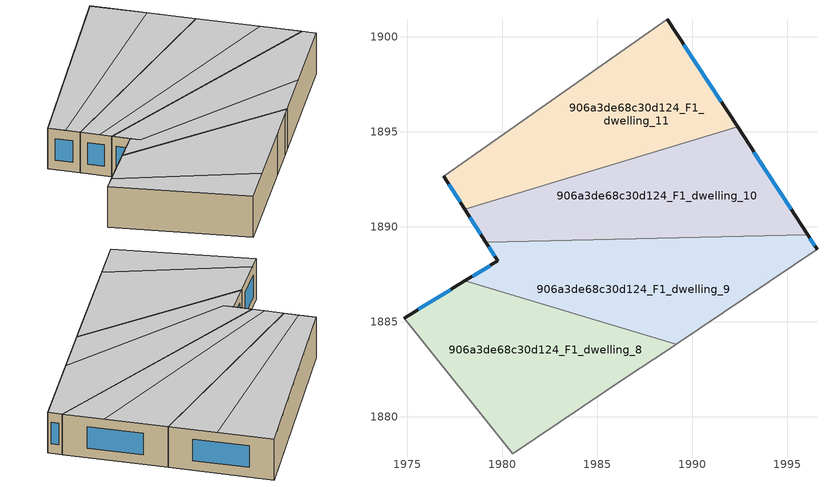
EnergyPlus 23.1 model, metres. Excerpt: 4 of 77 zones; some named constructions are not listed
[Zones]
906a3de68c30d124_F1_dwelling_10
 floor to 906a3de68c30d124_F0_dwelling_10 (EU_floor_Construction): 1992.38,1895.25 1996.07,1889.58 1979.13,1889.19 1978.03,1890.92 z3
 wall outside (EU_wall_Construction): 1978.03,1890.92 1979.13,1889.19 / 1996.07,1889.58 1992.38,1895.25 z3:6
 wall to 906a3de68c30d124_F1_dwelling_11 (EU_wall_Construction): 1992.38,1895.25 1978.03,1890.92 z3:6
 wall to 906a3de68c30d124_F1_dwelling_9 (EU_wall_Construction): 1979.13,1889.19 1996.07,1889.58 z3:6
 window (EU_Window_Construction): 1978.29,1890.51 1978.87,1889.59 / 1995.2,1890.91 1993.25,1893.92 z3.7:5.3
 ceiling adiabatic (EU_roof_Construction): 1994.6,1891.84 1992.38,1895.25 1978.03,1890.92 1978.69,1889.87 z6
 ceiling to 906a3de68c30d124_F2_dwelling_12 (EU_floor_Construction): 1996.07,1889.58 1994.6,1891.84 1978.69,1889.87 1979.13,1889.19 z6
906a3de68c30d124_F1_dwelling_11
 floor to 906a3de68c30d124_F0_dwelling_11 (EU_floor_Construction): 1988.69,1900.92 1992.38,1895.25 1978.03,1890.92 1976.93,1892.65 z3
 wall outside (EU_wall_Construction): 1976.93,1892.65 1978.03,1890.92 / 1992.38,1895.25 1988.69,1900.92 z3:6
 wall to 906a3de68c30d124_F1_dwelling_12 (EU_wall_Construction): 1988.69,1900.92 1976.93,1892.65 z3:6
 window (EU_Window_Construction): 1977.19,1892.25 1977.77,1891.32 / 1991.52,1896.58 1989.56,1899.59 z3.7:5.3
 ceiling to 906a3de68c30d124_F2_dwelling_14 (EU_floor_Construction): 1990.67,1897.89 1988.69,1900.92 1976.93,1892.65 1977.52,1891.72 z6
 ceiling adiabatic (EU_roof_Construction): 1992.38,1895.25 1990.67,1897.89 1977.52,1891.72 1978.03,1890.92 z6
906a3de68c30d124_F1_dwelling_8
 floor to 906a3de68c30d124_F0_dwelling_8 (EU_floor_Construction): 1989.16,1883.82 1988.64,1883.48 1986.6,1882.11 1980.54,1878.04 1974.82,1885.19 1978.03,1887.14 z3
 wall outside (EU_wall_Construction): 1978.03,1887.14 1974.82,1885.19 z3:6
 wall adiabatic (EU_wall_Construction): 1980.54,1878.04 1986.6,1882.11 1988.64,1883.48 1989.16,1883.82 z3:6
 wall to 906a3de68c30d124_F1_dwelling_7 (EU_wall_Construction): 1974.82,1885.19 1980.54,1878.04 z3:6
 wall to 906a3de68c30d124_F1_dwelling_9 (EU_wall_Construction): 1989.16,1883.82 1978.03,1887.14 z3:6
 window (EU_Window_Construction): 1977.27,1886.69 1975.57,1885.65 z3.7:5.3
 ceiling to 906a3de68c30d124_F2_dwelling_11 (EU_floor_Construction): 1986.6,1882.11 1988.64,1883.48 1989.16,1883.82 1978.03,1887.14 1975.65,1885.69 1982.81,1879.57 z6
 ceiling to 906a3de68c30d124_F2_dwelling_10 (EU_floor_Construction): 1982.81,1879.57 1975.65,1885.69 1974.82,1885.19 1980.54,1878.04 z6
906a3de68c30d124_F1_dwelling_9
 floor to 906a3de68c30d124_F0_dwelling_9 (EU_floor_Construction): 1996.07,1889.58 1996.57,1888.82 1989.16,1883.82 1978.03,1887.14 1979.76,1888.2 1979.13,1889.19 z3
 wall outside (EU_wall_Construction): 1979.13,1889.19 1979.76,1888.2 1978.03,1887.14 / 1996.57,1888.82 1996.07,1889.58 z3:6
 wall adiabatic (EU_wall_Construction): 1989.16,1883.82 1996.57,1888.82 z3:6
 window (EU_Window_Construction): 1979.35,1887.95 1978.43,1887.39 / 1979.27,1888.96 1979.61,1888.43 / 1996.45,1889 1996.19,1889.4 z3.7:5.3
 ceiling to 906a3de68c30d124_F2_dwelling_12 (EU_floor_Construction): 1996.57,1888.82 1996.07,1889.58 1979.13,1889.19 1980.09,1887.67 1992.02,1885.75 z6
 ceiling to 906a3de68c30d124_F2_dwelling_11 (EU_floor_Construction): 1992.02,1885.75 1980.09,1887.67 1979.76,1888.2 1978.03,1887.14 1989.16,1883.82 z6
[SCHEDULE:FILE] Column Number=1; Rows to Skip at Top=0; Number of Hours of Data=8760; Column Separator=Comma; Interpolate to Timestep=No; Minutes per Item=60; Adjust Schedule for Daylight Savings=Yes
Name | File
EU_Step8_GainSchedule_906a3de68c30d124_F3_dwelling_4_f000 | ../../schedules/906a3de68c30d124/906a3de68c30d124_F3_dwelling_4_f000_gain.csv
EU_Step8_GainSchedule_906a3de68c30d124_F3_dwelling_5_f000 | ../../schedules/906a3de68c30d124/906a3de68c30d124_F3_dwelling_5_f000_gain.csv
EU_Step8_GainSchedule_906a3de68c30d124_F3_dwelling_6_f000 | ../../schedules/906a3de68c30d124/906a3de68c30d124_F3_dwelling_6_f000_gain.csv
EU_Step8_GainSchedule_906a3de68c30d124_F3_dwelling_7_f000 | ../../schedules/906a3de68c30d124/906a3de68c30d124_F3_dwelling_7_f000_gain.csv
EU_Step8_GainSchedule_906a3de68c30d124_F3_dwelling_8_f000 | ../../schedules/906a3de68c30d124/906a3de68c30d124_F3_dwelling_8_f000_gain.csv
EU_Step8_GainSchedule_906a3de68c30d124_F3_dwelling_9_f000 | ../../schedules/906a3de68c30d124/906a3de68c30d124_F3_dwelling_9_f000_gain.csv
EU_Step8_GainSchedule_906a3de68c30d124_F3_dwelling_10_f000 | ../../schedules/906a3de68c30d124/906a3de68c30d124_F3_dwelling_10_f000_gain.csv
EU_Step8_GainSchedule_906a3de68c30d124_F3_dwelling_11_f000 | ../../schedules/906a3de68c30d124/906a3de68c30d124_F3_dwelling_11_f000_gain.csv
EU_Step8_GainSchedule_906a3de68c30d124_F3_dwelling_12_f000 | ../../schedules/906a3de68c30d124/906a3de68c30d124_F3_dwelling_12_f000_gain.csv
EU_Step8_GainSchedule_906a3de68c30d124_F3_dwelling_13_f000 | ../../schedules/906a3de68c30d124/906a3de68c30d124_F3_dwelling_13_f000_gain.csv
EU_Step8_GainSchedule_906a3de68c30d124_F3_dwelling_14_f000 | ../../schedules/906a3de68c30d124/906a3de68c30d124_F3_dwelling_14_f000_gain.csv
